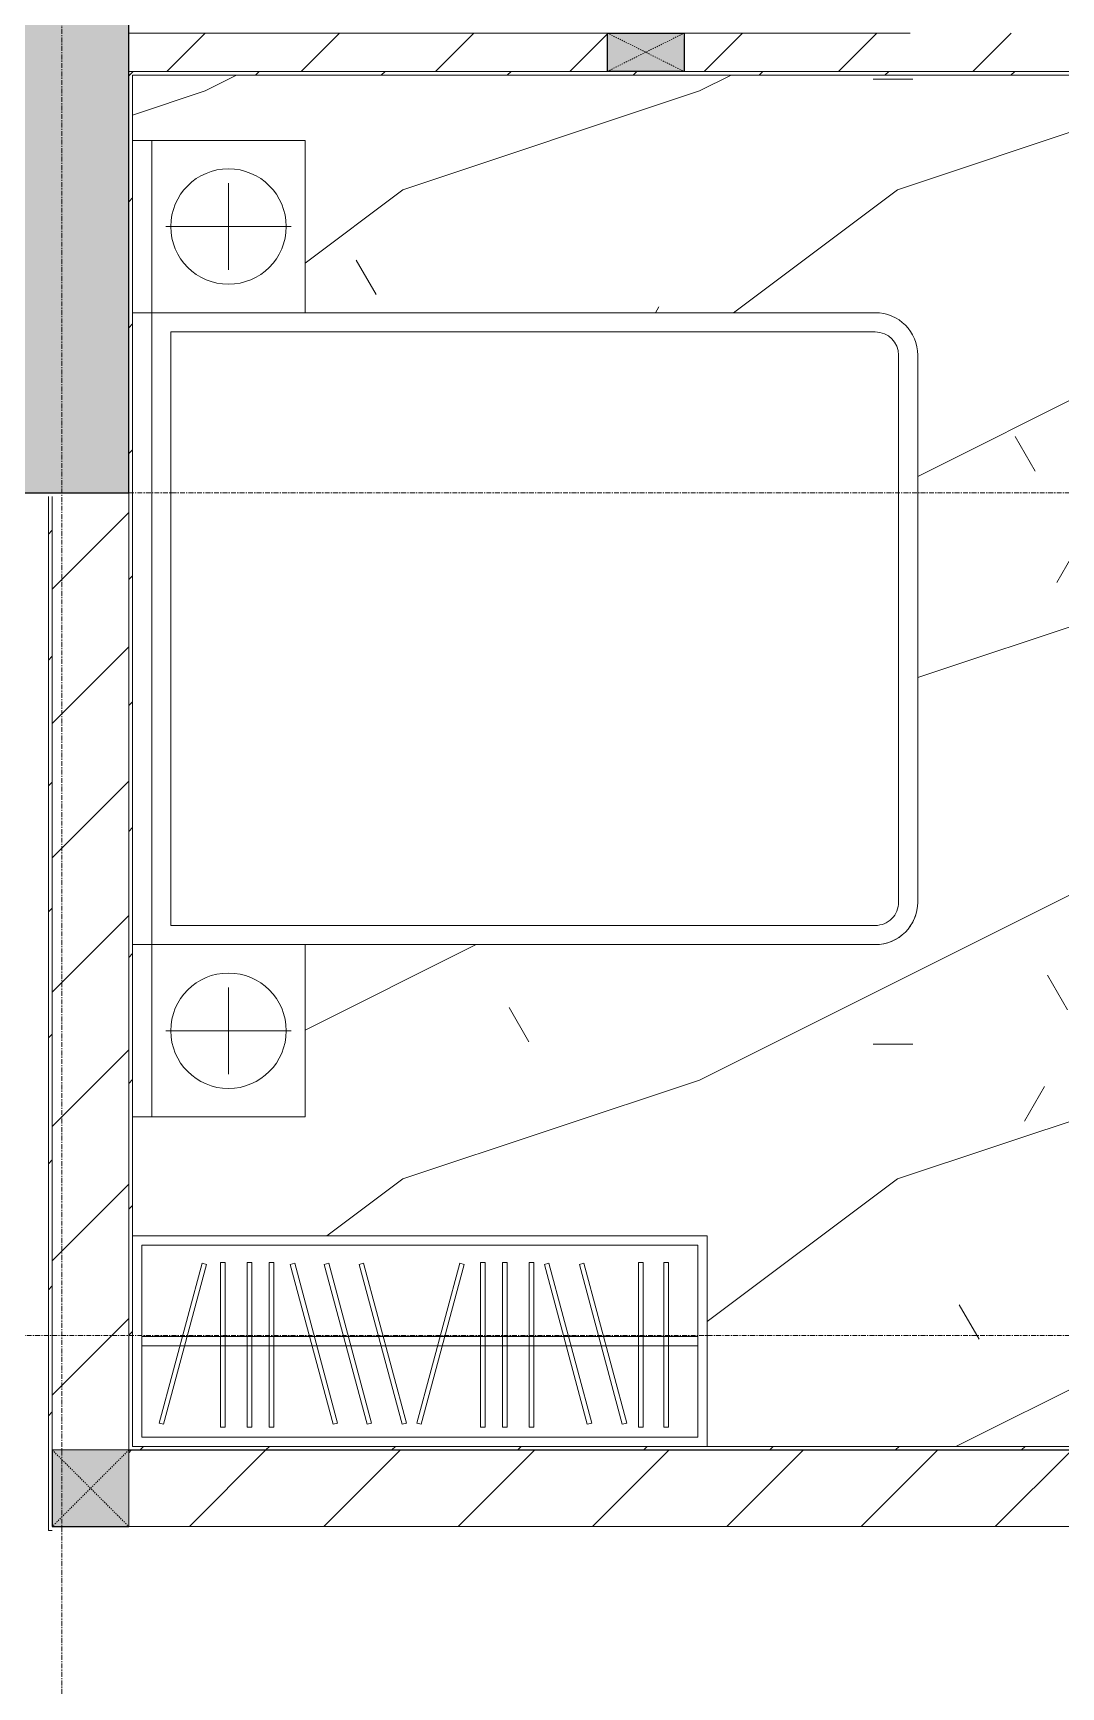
# Model space of a CAD drawing. Header units: millimetres. Extents: x 5121 to 246734, y -48180 to 129206.
# Drawn here: x 83478 to 86161, y 36119 to 40437 of the extents above; entities that cross this region are included whole.
import ezdxf

# ---------------------------------------------------------------- set-up
doc = ezdxf.new("R2010")
doc.units = ezdxf.units.MM
doc.linetypes.add('Dash', pattern=[6, 3, -3])
doc.linetypes.add('Grid Line', pattern=[22.225, 12.7, -3.175, 3.175, -3.175])
for name, color, linetype, lineweight in [('0-1', 7, 'Continuous', 5), ('A-FLOR', 192, 'Continuous', 9), ('A-FLOR-PATT-1', 9, 'Continuous', 9), ('A-WALL', 113, 'Continuous', 9), ('A-WALL-1', 250, 'Continuous', 18), ('A-WALL-2', 50, 'Continuous', 9), ('A-WALL-PATT-1', 9, 'Continuous', 9), ('A-WALL-PATT-2', 50, 'Continuous', 9), ('A-WALL-PATT-3', 111, 'Continuous', 9), ('I-FURN-1', 253, 'Continuous', 9), ('S-COLS', 52, 'Continuous', 9), ('S-COLS-1', 7, 'Continuous', 5), ('S-COLS-2', 10, 'Continuous', 25), ('S-COLS-3', 50, 'Continuous', 9), ('S-COLS-4', 253, 'Continuous', 9), ('S-COLS-5', 52, 'Continuous', 25), ('S-COLS-6', 52, 'Dash', 9), ('S-COLS-HDLN', 52, 'Dash', 9), ('S-COLS-HDLN-1', 50, 'Dash', 9), ('S-GRID-1', 1, 'Grid Line', 9)]:
    doc.layers.add(name, color=color, linetype=linetype, lineweight=lineweight)
pattern_1 = [(45, (0, 0), (-164.4023, 164.4023), [])]
pattern_2 = [(45, (0, 0), (-175.3625, 175.3625), [])]

# ---------------------------------------------------------------- blocks, each defined once
blk = doc.blocks.new('NCV_TKTC_KET CAU_rvt-1-TKCS_MB TỔNG THỂ TẦNG 1')
at = {"layer": 'S-COLS-1'}
blk.add_hatch(color=256, dxfattribs=at).paths.add_polyline_path([(83533.7, 39236.9), (83727.6, 39236.9), (83727.6, 40536.9), (83377.6, 40536.9), (83377.6, 39236.9), (83527.6, 39236.9)])
at = {"layer": 'S-COLS-2'}
for p, q in [((83727.6, 39236.9), (83727.6, 40536.9)), ((83377.6, 39236.9), (83727.6, 39236.9))]:
    blk.add_line(p, q, dxfattribs=at)
blk = doc.blocks.new('GIUONG NGU-2TAB-1600x2000 - GIUONG NGU-2TAB-1600x2000-851491-TKCS_MB TỔNG THỂ TẦNG 1')
at = {"layer": 'I-FURN-1'}
for p, q in [((569.6, 2050), (1997.1, 2050)), ((1997.1, 2050), (569.6, 2050)), ((1997.1, 2000), (569.6, 2000)), ((458.5, 50), (458.5, 1938.9)), ((458.5, 1938.9), (458.5, 50)), ((508.5, 1938.9), (508.5, 100)), ((2058.2, 100), (2058.2, 1938.9)), ((2108.2, 1938.9), (2108.2, 50)), ((2108.2, 50), (2108.2, 1938.9)), ((8.5, 50), (8.5, 450.3)), ((8.5, 450.3), (458.5, 450.3)), ((8.5, 450.3), (458.5, 450.3)), ((8.5, 50), (8.5, 450.3)), ((458.5, 450.3), (458.5, 50)), ((458.5, 450.3), (458.5, 50)), ((2108.2, 50), (2108.2, 450.3)), ((2108.2, 450.3), (2558.2, 450.3)), ((2108.2, 450.3), (2108.2, 50)), ((2558.2, 450.3), (2108.2, 450.3)), ((2558.2, 450.3), (2558.2, 50)), ((2558.2, 50), (2558.2, 450.3)), ((233.5, 86.8), (233.5, 413.5)), ((2333.2, 86.8), (2333.2, 413.5)), ((120.2, 250.2), (346.8, 250.2)), ((2446.5, 250.2), (2219.8, 250.2)), ((508.5, 100), (2058.2, 100)), ((458.5, 50), (8.5, 50)), ((8.5, 0), (8.5, 50)), ((8.5, 50), (458.5, 50)), ((458.5, 50), (8.5, 50)), ((2108.2, 50), (458.5, 50)), ((458.5, 50), (458.5, 0)), ((458.5, 0), (458.5, 50)), ((458.5, 50), (2108.2, 50)), ((458.5, 50), (2108.2, 50)), ((2558.2, 50), (2108.2, 50)), ((2108.2, 50), (2558.2, 50)), ((2108.2, 0), (2108.2, 50)), ((2108.2, 50), (2108.2, 0)), ((2108.2, 50), (2558.2, 50)), ((2558.2, 50), (2558.2, 0))]:
    blk.add_line(p, q, dxfattribs=at)
for centre in [(233.5, 250.2), (2333.2, 250.2)]:
    blk.add_circle(centre, 150.7, dxfattribs=at)
for centre, radius, start, end in [((569.6, 1938.9), 111.1, 90, 180), ((569.6, 1938.9), 111.1, 90, 180), ((1997.1, 1938.9), 111.1, 0, 90), ((1997.1, 1938.9), 111.1, 360, 90), ((569.6, 1938.9), 61.1, 90, 180), ((1997.1, 1938.9), 61.1, 360, 90)]:
    blk.add_arc(centre, radius, start, end, dxfattribs=at)
blk = doc.blocks.new('TU QUAN AO-SUITE ROOM_3 - TU QUAN AO-SUITE ROOM_3-V165-TKCS_MB TỔNG THỂ TẦNG 1')
at = {"layer": 'I-FURN-1'}
for p, q in [((-550, 1500), (0, 1500)), ((-550, 0), (-550, 1500)), ((0, 1500), (-550, 1500)), ((-550, 1500), (-550, 0)), ((-24, 1476), (-526, 1476)), ((-526, 1476), (-526, 600)), ((-526, 1476), (-526, 24)), ((-287, 576), (-287, 1476)), ((-263, 576), (-263, 1476)), ((-24, 24), (-24, 1476)), ((-480.1, 1386.9), (-480.1, 1398.9)), ((-480.1, 1398.9), (-50.1, 1398.9)), ((-480.1, 1386.9), (-480.1, 1398.9)), ((-50.1, 1386.9), (-480.1, 1386.9)), ((-50.1, 1398.9), (-50.1, 1386.9)), ((-480.1, 1320.5), (-480.1, 1332.5)), ((-480.1, 1332.5), (-50.1, 1332.5)), ((-480.1, 1320.5), (-480.1, 1332.5)), ((-50.1, 1320.5), (-480.1, 1320.5)), ((-50.1, 1332.5), (-50.1, 1320.5)), ((-478.3, 1178.1), (-61.3, 1289.9)), ((-58.2, 1278.3), (-475.2, 1166.5)), ((-61.3, 1289.9), (-58.2, 1278.3)), ((-478.3, 1086.9), (-61.3, 1198.6)), ((-475.2, 1166.5), (-478.3, 1178.1)), ((-58.2, 1187.1), (-475.2, 1075.3)), ((-61.3, 1198.6), (-58.2, 1187.1)), ((-475.2, 1075.3), (-478.3, 1086.9)), ((-480.1, 1035.3), (-480.1, 1047.3)), ((-480.1, 1047.3), (-50.1, 1047.3)), ((-480.1, 1035.3), (-480.1, 1047.3)), ((-50.1, 1047.3), (-50.1, 1035.3)), ((-50.1, 1035.3), (-480.1, 1035.3)), ((-480.1, 965.8), (-480.1, 977.8)), ((-480.1, 977.8), (-50.1, 977.8)), ((-480.1, 965.8), (-480.1, 977.8)), ((-50.1, 965.8), (-480.1, 965.8)), ((-50.1, 977.8), (-50.1, 965.8)), ((-480.1, 908.6), (-480.1, 920.6)), ((-480.1, 920.6), (-50.1, 920.6)), ((-480.1, 908.6), (-480.1, 920.6)), ((-50.1, 908.6), (-480.1, 908.6)), ((-50.1, 920.6), (-50.1, 908.6)), ((-475.2, 865.5), (-478.3, 853.9)), ((-58.2, 753.7), (-475.2, 865.5)), ((-478.3, 853.9), (-61.3, 742.1)), ((-61.3, 742.1), (-58.2, 753.7)), ((-478.3, 603.1), (-61.3, 714.9)), ((-58.2, 703.3), (-475.2, 591.5)), ((-61.3, 714.9), (-58.2, 703.3)), ((-478.3, 511.9), (-61.3, 623.6)), ((-58.2, 612.1), (-475.2, 500.3)), ((-61.3, 623.6), (-58.2, 612.1)), ((-550, 24), (-550, 576)), ((-526, 24), (-526, 600)), ((-475.2, 591.5), (-478.3, 603.1)), ((-287, 24), (-287, 576)), ((-263, 24), (-263, 576)), ((-478.3, 423.1), (-61.3, 534.9)), ((-58.2, 523.3), (-475.2, 411.5)), ((-61.3, 534.9), (-58.2, 523.3)), ((-475.2, 500.3), (-478.3, 511.9)), ((-475.2, 411.5), (-478.3, 423.1)), ((-480.1, 368.4), (-480.1, 356.4)), ((-50.1, 368.4), (-480.1, 368.4)), ((-480.1, 356.4), (-50.1, 356.4)), ((-50.1, 356.4), (-50.1, 368.4)), ((-480.1, 311.2), (-480.1, 299.2)), ((-50.1, 311.2), (-480.1, 311.2)), ((-50.1, 299.2), (-50.1, 311.2)), ((-480.1, 299.2), (-50.1, 299.2)), ((-480.1, 241.7), (-480.1, 229.7)), ((-50.1, 241.7), (-480.1, 241.7)), ((-480.1, 229.7), (-50.1, 229.7)), ((-50.1, 229.7), (-50.1, 241.7)), ((-475.2, 192.7), (-478.3, 181.1)), ((-478.3, 181.1), (-61.3, 69.4)), ((-58.2, 80.9), (-475.2, 192.7)), ((-61.3, 69.4), (-58.2, 80.9)), ((-526, 24), (-24, 24))]:
    blk.add_line(p, q, dxfattribs=at)
blk = doc.blocks.new('G1_SOF - BO TRU - 100x200-V75-TKCS_MB TỔNG THỂ TẦNG 1')
at = {"layer": 'S-COLS-3'}
blk.add_hatch(color=256, dxfattribs=at).paths.add_polyline_path([(-50, 0), (-49.6, -100), (50, -100), (50, 100), (-50, 98.4), (-50, 47)])
at = {"layer": 'S-COLS-2'}
for p, q in [((-50, 100), (50, 100)), ((-50, -100), (-50, 100)), ((50, 100), (50, -100)), ((50, -100), (-50, -100))]:
    blk.add_line(p, q, dxfattribs=at)
at = {"layer": 'S-COLS-HDLN-1'}
for p, q in [((50, -100), (-50, 100)), ((-50, -100), (50, 100))]:
    blk.add_line(p, q, dxfattribs=at)
blk = doc.blocks.new('NCV_TKTC_TANG 1_rvt-1-TKCS_MB TỔNG THỂ TẦNG 1')
at = {"layer": 'A-FLOR-PATT-1'}
h = blk.add_hatch(dxfattribs=at)
h.set_pattern_fill('FP_6', color=256, style=0, pattern_type=2)
h.set_pattern_definition([(0, (0, 0), (2519.68, 629.92), [103.937, -1785.823, 103.937, -1785.823, -10078.72]), (0, (0, 0), (2519.68, 629.92), [-3779.52, 103.937, -3675.583, 103.937, -1785.823, -4409.44]), (0, (0, 0), (2519.68, 629.92), [-9448.8, 103.937, -1155.903, 103.937, -3045.663]), (120, (944.9, 314.96), (-1805.3667, 1867.147), [103.937, -1785.823, 103.937, -11864.543]), (120, (944.9, 314.96), (-1805.3667, 1867.147), [-1993.697, -1785.823, 103.937, -3675.583, -6299.2]), (120, (944.9, 314.96), (-1805.3667, 1867.147), [-7559.04, 103.937, -1785.823, 103.937, -4305.503]), (120, (944.9, 314.96), (-1805.3667, 1867.147), [-9552.737, -1155.903, 103.937, -3045.663]), (240, (1259.84, 1574.8), (-714.3133, -2497.067), [103.937, -1785.823, 103.937, -11864.543]), (240, (1259.84, 1574.8), (-714.3133, -2497.067), [-1993.697, -1785.823, 103.937, -3675.583, -6299.2]), (240, (1259.84, 1574.8), (-714.3133, -2497.067), [-7559.04, 103.937, -1785.823, 103.937, -4305.503]), (240, (1259.84, 1574.8), (-714.3133, -2497.067), [-9552.737, -1155.903, 103.937, -3045.663])])
h.paths.add_polyline_path([(86267.6, 36746.9), (86267.6, 38046.9), (86427.6, 38046.9), (86427.6, 38036.9), (87227.6, 38036.9), (87227.6, 38046.9), (87267.6, 38047.6), (87267.6, 40326.9), (87177.6, 40326.9), (87177.6, 40336.9), (86277.6, 40336.9), (86277.6, 40326.9), (83737.6, 40326.9), (83737.6, 40156.9), (84187.9, 40156.9), (84187.9, 39706.9), (85676.5, 39706.9), (85705.2, 39703.2), (85732, 39692), (85755, 39674.4), (85772.7, 39651.4), (85783.8, 39624.6), (85787.6, 39595.8), (85787.6, 38168.4), (85783.8, 38139.6), (85772.7, 38112.8), (85755, 38089.8), (85732, 38072.2), (85705.2, 38061.1), (85676.5, 38057.3), (84187.9, 38057.3), (84187.9, 37607.3), (83737.6, 37607.3), (83737.6, 37296.9), (85237.6, 37296.9), (85237.6, 36746.9), (85994.2, 36746.9)])
h = blk.add_hatch(dxfattribs=at)
h.set_pattern_fill('FP_4', color=256, style=0, pattern_type=2)
h.set_pattern_definition([(216.87, (516.46, 1291.15), (3873.4454, 2582.3069), [645.575, -5810.175]), (206.565, (1291.15, 903.8), (-1291.1515, -1291.1492), [1443.55, -1443.55]), (198.435, (1291.15, 258.23), (-2582.2983, -1291.1527), [816.596, -3266.38])])
h.paths.add_polyline_path([(86267.6, 36746.9), (86267.6, 38046.9), (86427.6, 38046.9), (86427.6, 38036.9), (87227.6, 38036.9), (87227.6, 38046.9), (87267.6, 38047.6), (87267.6, 40326.9), (87177.6, 40326.9), (87177.6, 40336.9), (86277.6, 40336.9), (86277.6, 40326.9), (83737.6, 40326.9), (83737.6, 40156.9), (84187.9, 40156.9), (84187.9, 39706.9), (85676.5, 39706.9), (85705.2, 39703.2), (85732, 39692), (85755, 39674.4), (85772.7, 39651.4), (85783.8, 39624.6), (85787.6, 39595.8), (85787.6, 38168.4), (85783.8, 38139.6), (85772.7, 38112.8), (85755, 38089.8), (85732, 38072.2), (85705.2, 38061.1), (85676.5, 38057.3), (84187.9, 38057.3), (84187.9, 37607.3), (83737.6, 37607.3), (83737.6, 37296.9), (85237.6, 37296.9), (85237.6, 36746.9), (85994.2, 36746.9)])
at = {"layer": 'A-WALL-PATT-1'}
h = blk.add_hatch(dxfattribs=at)
h.set_pattern_fill('FP_2', color=256, style=0, pattern_type=2)
h.set_pattern_definition(pattern_2)
h.paths.add_polyline_path([(87377.6, 40336.9), (87427.6, 40336.9), (87427.6, 40436.9), (87177.6, 40436.9), (87177.6, 40336.9), (87277.6, 40336.9)])
h.paths.add_polyline_path([(88477.6, 40336.9), (88477.6, 40436.9), (88227.6, 40436.9), (88227.6, 40336.9), (88463.6, 40336.9)])
h.paths.add_polyline_path([(84977.2, 40336.9), (84977.2, 40436.9), (83727.6, 40436.9), (83727.6, 40336.9), (84142.1, 40336.9)])
h.paths.add_polyline_path([(85177.2, 40336.9), (86277.6, 40336.9), (86277.5, 40436.9), (85177.2, 40436.9), (85177.2, 40408)])
at = {"layer": 'A-WALL-PATT-2'}
h = blk.add_hatch(dxfattribs=at)
h.set_pattern_fill('FP_10', color=256, style=0, pattern_type=2)
h.set_pattern_definition(pattern_1)
h.paths.add_polyline_path([(86269.6, 40326.9), (86277.6, 40326.9), (86277.6, 40336.9), (83727.6, 40336.9), (83727.6, 40326.9), (85877.6, 40326.9)])
h.paths.add_polyline_path([(87185.6, 40326.9), (87267.6, 40326.9), (87267.6, 40336.9), (87177.6, 40336.9), (87177.6, 40326.9)])
h = blk.add_hatch(dxfattribs=at)
h.set_pattern_fill('FP_10', color=256, style=0, pattern_type=2)
h.set_pattern_definition(pattern_1)
h.paths.add_polyline_path([(83727.6, 36746.9), (83737.6, 36746.9), (83737.6, 40326.9), (83727.6, 40326.9), (83727.6, 37741)])
h = blk.add_hatch(dxfattribs=at)
h.set_pattern_fill('FP_10', color=256, style=0, pattern_type=2)
h.set_pattern_definition(pattern_1)
h.paths.add_polyline_path([(83944.4, 36737.8), (86277.6, 36737.8), (86277.5, 36746.9), (83727.6, 36746.9), (83729.2, 36737.8), (83894.4, 36737.8)])
at = {"layer": 'A-WALL-1'}
for p, q in [((83727.6, 40436.9), (83727.2, 40436.9)), ((83727.2, 40436.9), (83727.2, 40336.9)), ((83727.6, 40446.9), (83727.6, 40436.9)), ((83727.2, 40336.9), (83727.6, 40336.9)), ((83727.6, 40336.9), (83727.6, 40326.9)), ((83727.6, 40326.9), (83727.6, 36746.9)), ((83737.6, 40326.9), (86277.6, 40326.9)), ((83737.6, 36746.9), (83737.6, 40326.9)), ((83727.6, 36746.9), (83727.6, 36736.9)), ((86267.6, 36746.9), (83737.6, 36746.9)), ((83727.6, 36736.9), (86277.6, 36736.9))]:
    blk.add_line(p, q, dxfattribs=at)
at = {"layer": 'A-WALL-2'}
for p, q in [((83727.6, 40436.9), (84977.2, 40436.9)), ((84977.2, 40436.9), (83727.6, 40436.9)), ((85177.2, 40436.9), (85767.6, 40436.9)), ((85767.6, 40436.9), (85177.2, 40436.9)), ((84977.2, 40336.9), (83727.6, 40336.9)), ((83727.6, 40336.9), (84977.2, 40336.9)), ((86277.6, 40336.9), (85177.2, 40336.9)), ((85177.2, 40336.9), (86277.6, 40336.9))]:
    blk.add_line(p, q, dxfattribs=at)
at = {"layer": 'I-FURN-1'}
for name, p, rotation in [('GIUONG NGU-2TAB-1600x2000 - GIUONG NGU-2TAB-1600x2000-851491-TKCS_MB TỔNG THỂ TẦNG 1', (83737.6, 40165.4), 270.0000000000001), ('TU QUAN AO-SUITE ROOM_3 - TU QUAN AO-SUITE ROOM_3-V165-TKCS_MB TỔNG THỂ TẦNG 1', (83737.6, 36746.9), 270.0000000000007)]:
    blk.add_blockref(name, p, dxfattribs=dict(at, rotation=rotation))
at = {"layer": 'S-COLS-4', "rotation": 270.0000000000011}
blk.add_blockref('G1_SOF - BO TRU - 100x200-V75-TKCS_MB TỔNG THỂ TẦNG 1', (85077.2, 40386.9), dxfattribs=at)
blk = doc.blocks.new('G1_SOF - BO TRU - 200x200-3050151-TKCS_MB TỔNG THỂ TẦNG 1')
at = {"layer": 'S-COLS-HDLN'}
for p, q in [((-100, 100), (100, -100)), ((100, 100), (-100, -100))]:
    blk.add_line(p, q, dxfattribs=at)

msp = doc.modelspace()

# ---------------------------------------------------------------- hatches: boundary and pattern name
at = {"layer": 'A-WALL-PATT-3'}
h = msp.add_hatch(dxfattribs=at)
h.set_pattern_fill('FP_43', color=256, style=0, pattern_type=2)
h.set_pattern_definition(pattern_1)
h.paths.add_polyline_path([(83517.7, 36527.8), (83527.6, 36527.8), (83527.6, 39226.9), (83517.6, 39226.4), (83517.6, 36527.8)])
h = msp.add_hatch(dxfattribs=at)
h.set_pattern_fill('FP_1', color=256, style=0, pattern_type=2)
h.set_pattern_definition(pattern_2)
h.paths.add_polyline_path([(83527.6, 36737.8), (83727.6, 36737.8), (83727.6, 39236.9), (83527.6, 39235.7), (83527.6, 37741)])
h = msp.add_hatch(dxfattribs=at)
h.set_pattern_fill('FP_1', color=256, style=0, pattern_type=2)
h.set_pattern_definition(pattern_2)
h.paths.add_polyline_path([(88327.6, 36537.8), (88827.5, 36537.8), (88827.5, 36737.8), (87827.6, 36736.9), (87827.6, 36537.8), (87846.2, 36537.8)])
h.paths.add_polyline_path([(87627.6, 36537.8), (87627.6, 36737.8), (83727.6, 36736.9), (83727.6, 36537.8), (87228.9, 36537.8)])
h.paths.add_polyline_path([(89917.5, 36537.8), (91652.6, 36537.8), (91652.6, 36737.8), (89917.5, 36737.8), (89917.5, 36566.4)])
at = {"layer": 'S-COLS-1'}
msp.add_hatch(color=256, dxfattribs=at).paths.add_polyline_path([(83527.6, 36537.8), (83727.6, 36537.8), (83727.6, 36737.8), (83527.6, 36737.8)])

# ---------------------------------------------------------------- linework, layer by layer
at = {"layer": 'A-FLOR'}
msp.add_line((83527.6, 39235.7), (83377.6, 39235.7), dxfattribs=at)
at = {"layer": 'A-WALL'}
for p, q in [((83527.6, 39226.9), (83527.6, 36737.8)), ((83527.6, 36737.8), (83727.6, 36737.8)), ((83727.6, 36737.8), (83727.6, 36537.8))]:
    msp.add_line(p, q, dxfattribs=at)
at = {"layer": 'A-WALL-1'}
for p, q in [((83517.6, 39226.9), (83517.6, 36527.8)), ((83727.6, 39236.9), (83527.6, 39236.9)), ((83727.6, 36737.8), (83727.6, 39236.9)), ((83527.6, 36537.8), (83527.6, 36737.8)), ((87627.6, 36737.8), (83727.6, 36737.8)), ((83727.6, 36537.8), (87627.6, 36537.8)), ((83517.6, 36527.8), (83527.6, 36527.8))]:
    msp.add_line(p, q, dxfattribs=at)
at = {"layer": 'S-COLS'}
for p, q in [((83727.6, 36737.8), (83527.6, 36737.8)), ((83727.6, 36537.8), (83727.6, 36737.8))]:
    msp.add_line(p, q, dxfattribs=at)
at = {"layer": 'S-COLS-5'}
for p, q in [((83527.6, 36737.8), (83527.6, 36537.8)), ((83527.6, 36537.8), (83727.6, 36537.8))]:
    msp.add_line(p, q, dxfattribs=at)
at = {"layer": 'S-GRID-1'}
for p, q in [((83552.6, 23210.6), (83552.6, 78232.7)), ((129301.8, 39236.9), (31601.8, 39236.9)), ((129301.8, 37036.9), (31601.8, 37036.9))]:
    msp.add_line(p, q, dxfattribs=at)

# ---------------------------------------------------------------- block references
at = {"layer": '0-1'}
for name in ['NCV_TKTC_KET CAU_rvt-1-TKCS_MB TỔNG THỂ TẦNG 1', 'NCV_TKTC_TANG 1_rvt-1-TKCS_MB TỔNG THỂ TẦNG 1']:
    msp.add_blockref(name, (0, 0), dxfattribs=at)
at = {"layer": 'S-COLS-6'}
msp.add_blockref('G1_SOF - BO TRU - 200x200-3050151-TKCS_MB TỔNG THỂ TẦNG 1', (83627.6, 36637.8), dxfattribs=at)

doc.saveas('drawing.dxf')
